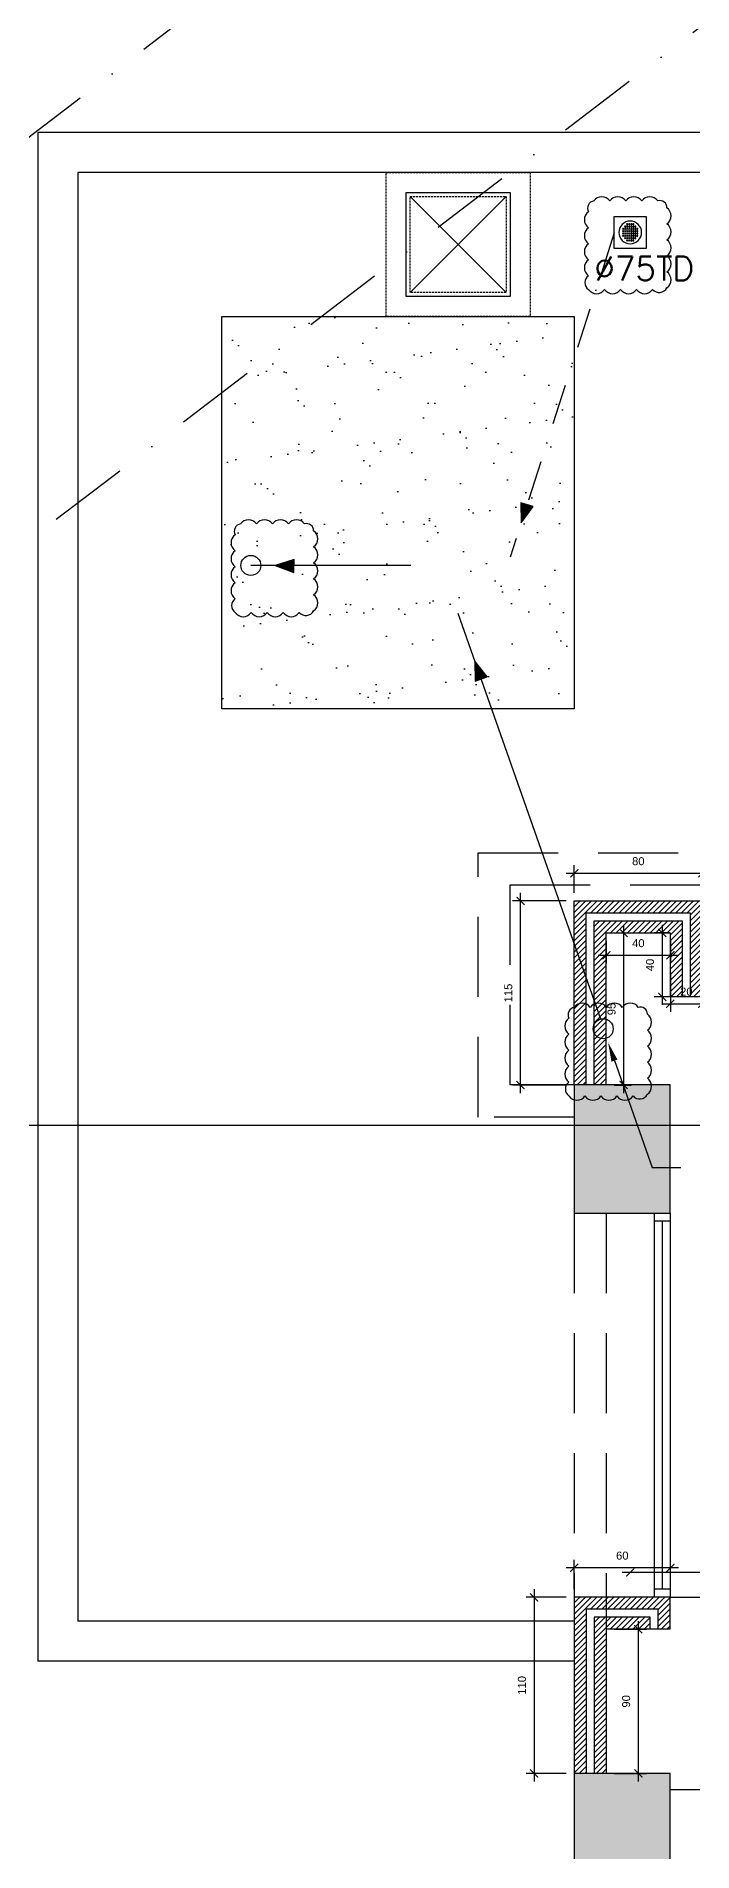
# Model space of a CAD drawing. Header units: centimetres. Extents: x 96271 to 179142, y 9855 to 112216.
# Drawn here: x 138541 to 138951, y 71701 to 72835 of the extents above; entities that cross this region are included whole.
import ezdxf
from ezdxf import colors
from ezdxf.entities.mleader import LeaderData, LeaderLine
from ezdxf.math import Vec2, Vec3

# ---------------------------------------------------------------- set-up
doc = ezdxf.new("R2010")
doc.units = ezdxf.units.CM
doc.header["$LTSCALE"] = 100
doc.header["$MEASUREMENT"] = 0
doc.header["$PDSIZE"] = 0.2
for name, pattern in [('DASHDOT', [1, 0.5, -0.25, 0, -0.25]), ('DASHED', [0.75, 0.5, -0.25]), ('HIDDEN2', [0.1875, 0.125, -0.0625])]:
    doc.linetypes.add(name, pattern=pattern)
doc.layers.get('0').update_dxf_attribs({"linetype": 'CONTINUOUS'})
doc.layers.get('DEFPOINTS').update_dxf_attribs({"linetype": 'CONTINUOUS'})
for name, color, linetype in [('A-Dim', 2, 'CONTINUOUS'), ('A-Dim CMU', 2, 'CONTINUOUS'), ('A-Furn-Free', 32, 'CONTINUOUS'), ('A-Glass-Full', 140, 'CONTINUOUS'), ('A-Otln-Abv', 1, 'DASHED'), ('A-Patt-CMU', 8, 'CONTINUOUS'), ('A-Patt-Strcr', 8, 'CONTINUOUS'), ('A-Rev Cloud', 80, 'CONTINUOUS'), ('A-Setback', 3, 'DASHDOT'), ('A-Wall-Full', 5, 'CONTINUOUS'), ('A-Wall-Prht', 2, 'CONTINUOUS'), ('A-Wall-Strctr', 6, 'CONTINUOUS'), ('M-DR-EQUIP', 161, 'CONTINUOUS'), ('M-DR-RW', 30, 'CONTINUOUS'), ('M-DR-TXT', 80, 'CONTINUOUS'), ('M-FCO-FD', 161, 'CONTINUOUS'), ('PLANTS', 75, 'CONTINUOUS')]:
    doc.layers.add(name, color=color, linetype=linetype)
doc.layers.add('A-Sect-Iden', color=191, linetype='CONTINUOUS', lineweight=25)
doc.styles.add('AKA', font='romans.shx')
doc.styles.add('ROMANS', font='romans.shx')
doc.styles.get("Standard").update_dxf_attribs({"font": 'arial.ttf'})
doc.dimstyles.new('1-50', dxfattribs={"dimtxt": 11.25, "dimasz": 5, "dimexe": 5, "dimexo": 5, "dimgap": 5, "dimtad": 1, "dimdec": 1, "dimrnd": 0.5, "dimzin": 12, "dimdsep": 46, "dimtxsty": 'Standard', "dimblk": 'ARCHTICK', "dimcen": 0.09, "dimdle": 5, "dimadec": 0, "dimazin": 3, "dimtfac": 1, "dimtdec": 1, "dimtix": 1, "dimtofl": 0, "dimtmove": 1, "dimatfit": 3, "dimfxl": 5, "dimtolj": 1, "dimtzin": 0, "dimarcsym": 0})
pattern_1 = [(225, (149663.1543, 69378.0145), (1.76776695, -1.76776695), [])]

# ---------------------------------------------------------------- blocks, each defined once
blk = doc.blocks.new('_ArchTick')
at = {"color": 0, "linetype": 'ByBlock', "const_width": 0.15}
blk.add_lwpolyline([(-0.5, -0.5), (0.5, 0.5)], dxfattribs=at)
blk = doc.blocks.new('*D155')
at = {"layer": 'A-Dim', "color": 0, "lineweight": -2, "transparency": 16777216}
blk.add_line((139741.6, 71875.8), (138906.6, 71875.8), dxfattribs=at)
at = {"layer": 'DEFPOINTS', "color": 0, "transparency": 16777216}
for p in [(138911.6, 71875.8), (138911.6, 71723.5), (139736.6, 71723.5)]:
    blk.add_point(p, dxfattribs=at)
at = {"layer": 'A-Dim', "color": 0, "lineweight": -2, "transparency": 16777216, "xscale": 5, "yscale": 5, "zscale": 5}
for p, rotation in [((138911.6, 71875.8), 180.0000000020192), ((139736.6, 71875.8), 2.019184819346265e-09)]:
    blk.add_blockref('_ArchTick', p, dxfattribs=dict(at, rotation=rotation))
at = {"layer": 'A-Dim', "color": 0, "transparency": 16777216, "insert": (139324.1, 71886.5), "char_height": 11.25, "attachment_point": 5, "rotation": 0}
blk.add_mtext('\\A1;825', dxfattribs=at)
blk = doc.blocks.new('A$C426B3DF1')
blk.add_lwpolyline([(-10, -10), (10, -10), (10, 10), (-10, 10)], close=True)
for centre, radius in [((0, 0), 7.06), ((-5.04, 1.89), 0.36), ((-5.04, 0.63), 0.36), ((-3.6, 3.15), 0.36), ((-3.6, 1.89), 0.36), ((-3.6, 0.63), 0.36), ((-2.16, 4.41), 0.36), ((-2.16, 3.15), 0.36), ((-2.16, 1.89), 0.36), ((-2.16, 0.63), 0.36), ((-0.72, 4.41), 0.36), ((-0.72, 3.15), 0.36), ((-0.72, 1.89), 0.36), ((-0.72, 0.63), 0.36), ((0.72, 4.41), 0.36), ((0.72, 3.15), 0.36), ((0.72, 1.89), 0.36), ((0.72, 0.63), 0.36), ((2.16, 4.41), 0.36), ((2.16, 3.15), 0.36), ((2.16, 1.89), 0.36), ((2.16, 0.63), 0.36), ((3.6, 3.15), 0.36), ((3.6, 1.89), 0.36), ((3.6, 0.63), 0.36), ((5.04, 1.89), 0.36), ((5.04, 0.63), 0.36), ((-5.04, -0.63), 0.36), ((-5.04, -1.89), 0.36), ((-3.6, -0.63), 0.36), ((-3.6, -1.89), 0.36), ((-3.6, -3.15), 0.36), ((-2.16, -0.63), 0.36), ((-2.16, -1.89), 0.36), ((-2.16, -3.15), 0.36), ((-2.16, -4.41), 0.36), ((-0.72, -0.63), 0.36), ((-0.72, -1.89), 0.36), ((-0.72, -3.15), 0.36), ((-0.72, -4.41), 0.36), ((0.72, -0.63), 0.36), ((0.72, -1.89), 0.36), ((0.72, -3.15), 0.36), ((0.72, -4.41), 0.36), ((2.16, -0.63), 0.36), ((2.16, -1.89), 0.36), ((2.16, -3.15), 0.36), ((2.16, -4.41), 0.36), ((3.6, -0.63), 0.36), ((3.6, -1.89), 0.36), ((3.6, -3.15), 0.36), ((5.04, -0.63), 0.36), ((5.04, -1.89), 0.36)]:
    blk.add_circle(centre, radius)
blk = doc.blocks.new('A$C407A2A97')
at = {"linetype": 'HIDDEN2'}
for points in [[(-450, 0), (450, 0), (450, -900), (-450, -900)], [(-300, -150), (300, -150), (300, -750), (-300, -750)]]:
    blk.add_lwpolyline(points, close=True, dxfattribs=at)
blk.add_lwpolyline([(-325, -125), (325, -125), (325, -775), (-325, -775)], close=True)
for points in [[(300, -150), (-300, -750)], [(300, -750), (-300, -150)]]:
    blk.add_lwpolyline(points)
blk = doc.blocks.new('ARROW')
blk.add_hatch(color=256).paths.add_polyline_path([(0.301, 0.103), (0, 0), (0.301, -0.103)])
at = {"color": 7, "linetype": 'Continuous'}
blk.add_lwpolyline([(0, 0), (0.301, 0.103), (0.301, -0.103), (0, 0)], close=True, dxfattribs=at)
blk = doc.blocks.new('*D657')
at = {"layer": 'A-Dim CMU', "color": 0, "lineweight": -2, "transparency": 16777216}
for p, q in [((138843, 72175.3), (138843, 72300.3)), ((138871.6, 72295.3), (138838, 72295.3)), ((138871.6, 72180.3), (138838, 72180.3))]:
    blk.add_line(p, q, dxfattribs=at)
at = {"layer": 'DEFPOINTS', "color": 0, "transparency": 16777216}
for p in [(138843, 72295.3), (138876.6, 72295.3), (138876.6, 72180.3)]:
    blk.add_point(p, dxfattribs=at)
at = {"layer": 'A-Dim CMU', "color": 0, "lineweight": -2, "transparency": 16777216, "xscale": 5, "yscale": 5, "zscale": 5}
for p, rotation in [((138843, 72295.3), 90), ((138843, 72180.3), 270)]:
    blk.add_blockref('_ArchTick', p, dxfattribs=dict(at, rotation=rotation))
at = {"layer": 'A-Dim CMU', "color": 0, "transparency": 16777216, "insert": (138835.4, 72237.8), "char_height": 5, "attachment_point": 5, "rotation": 90}
blk.add_mtext('\\A1;115', dxfattribs=at)
blk = doc.blocks.new('*D658')
at = {"layer": 'A-Dim CMU', "color": 0, "lineweight": -2, "transparency": 16777216}
for p, q in [((138871.6, 72312.6), (138961.6, 72312.6)), ((138876.6, 72300.3), (138876.6, 72317.6)), ((138956.6, 72300.3), (138956.6, 72317.6))]:
    blk.add_line(p, q, dxfattribs=at)
at = {"layer": 'DEFPOINTS', "color": 0, "transparency": 16777216}
for p in [(138956.6, 72312.6), (138876.6, 72295.3), (138956.6, 72295.3)]:
    blk.add_point(p, dxfattribs=at)
at = {"layer": 'A-Dim CMU', "color": 0, "lineweight": -2, "transparency": 16777216, "xscale": 5, "yscale": 5, "zscale": 5, "rotation": 180}
blk.add_blockref('_ArchTick', (138876.6, 72312.6), dxfattribs=at)
at = {"layer": 'A-Dim CMU', "color": 0, "lineweight": -2, "transparency": 16777216, "xscale": 5, "yscale": 5, "zscale": 5}
blk.add_blockref('_ArchTick', (138956.6, 72312.6), dxfattribs=at)
at = {"layer": 'A-Dim CMU', "color": 0, "transparency": 16777216, "insert": (138916.6, 72320.1), "char_height": 5, "attachment_point": 5}
blk.add_mtext('\\A1;80', dxfattribs=at)
blk = doc.blocks.new('*D660')
at = {"layer": 'A-Dim CMU', "color": 0, "lineweight": -2, "transparency": 16777216}
for p, q in [((138896.6, 72270.3), (138896.6, 72256.4)), ((138936.6, 72270.3), (138936.6, 72256.4)), ((138891.6, 72261.4), (138941.6, 72261.4))]:
    blk.add_line(p, q, dxfattribs=at)
at = {"layer": 'DEFPOINTS', "color": 0, "transparency": 16777216}
for p in [(138896.6, 72275.3), (138936.6, 72275.3), (138936.6, 72261.4)]:
    blk.add_point(p, dxfattribs=at)
at = {"layer": 'A-Dim CMU', "color": 0, "lineweight": -2, "transparency": 16777216, "xscale": 5, "yscale": 5, "zscale": 5, "rotation": 180}
blk.add_blockref('_ArchTick', (138896.6, 72261.4), dxfattribs=at)
at = {"layer": 'A-Dim CMU', "color": 0, "lineweight": -2, "transparency": 16777216, "xscale": 5, "yscale": 5, "zscale": 5}
blk.add_blockref('_ArchTick', (138936.6, 72261.4), dxfattribs=at)
at = {"layer": 'A-Dim CMU', "color": 0, "transparency": 16777216, "insert": (138916.6, 72268.9), "char_height": 5, "attachment_point": 5}
blk.add_mtext('\\A1;40', dxfattribs=at)
blk = doc.blocks.new('*D661')
at = {"layer": 'A-Dim CMU', "color": 0, "lineweight": -2, "transparency": 16777216}
for p, q in [((138901.6, 72275.3), (138912.4, 72275.3)), ((138907.4, 72280.3), (138907.4, 72175.3)), ((138901.6, 72180.3), (138912.4, 72180.3))]:
    blk.add_line(p, q, dxfattribs=at)
at = {"layer": 'DEFPOINTS', "color": 0, "transparency": 16777216}
for p in [(138896.6, 72275.3), (138896.6, 72180.3), (138907.4, 72180.3)]:
    blk.add_point(p, dxfattribs=at)
at = {"layer": 'A-Dim CMU', "color": 0, "lineweight": -2, "transparency": 16777216, "xscale": 5, "yscale": 5, "zscale": 5}
for p, rotation in [((138907.4, 72275.3), 90), ((138907.4, 72180.3), 270)]:
    blk.add_blockref('_ArchTick', p, dxfattribs=dict(at, rotation=rotation))
at = {"layer": 'A-Dim CMU', "color": 0, "transparency": 16777216, "insert": (138899.9, 72227.8), "char_height": 5, "attachment_point": 5, "rotation": 90}
blk.add_mtext('\\A1;95', dxfattribs=at)
blk = doc.blocks.new('*D716')
at = {"layer": 'A-Dim CMU', "color": 0, "lineweight": -2, "transparency": 16777216}
for p, q in [((138916.6, 71745.3), (138916.6, 71845.3)), ((138901.6, 71840.3), (138921.6, 71840.3)), ((138901.6, 71750.3), (138921.6, 71750.3))]:
    blk.add_line(p, q, dxfattribs=at)
at = {"layer": 'DEFPOINTS', "color": 0, "transparency": 16777216}
for p in [(138896.6, 71840.3), (138916.6, 71840.3), (138896.6, 71750.3)]:
    blk.add_point(p, dxfattribs=at)
at = {"layer": 'A-Dim CMU', "color": 0, "lineweight": -2, "transparency": 16777216, "xscale": 5, "yscale": 5, "zscale": 5}
for p, rotation in [((138916.6, 71840.3), 90), ((138916.6, 71750.3), 270)]:
    blk.add_blockref('_ArchTick', p, dxfattribs=dict(at, rotation=rotation))
at = {"layer": 'A-Dim CMU', "color": 0, "transparency": 16777216, "insert": (138909, 71795.3), "char_height": 5, "attachment_point": 5, "rotation": 90}
blk.add_mtext('\\A1;90', dxfattribs=at)
blk = doc.blocks.new('*D717')
at = {"layer": 'A-Dim CMU', "color": 0, "lineweight": -2, "transparency": 16777216}
for p, q in [((138941.6, 71878.7), (138871.6, 71878.7)), ((138876.6, 71865.3), (138876.6, 71883.7)), ((138936.6, 71865.3), (138936.6, 71883.7))]:
    blk.add_line(p, q, dxfattribs=at)
at = {"layer": 'DEFPOINTS', "color": 0, "transparency": 16777216}
for p in [(138876.6, 71878.7), (138876.6, 71860.3), (138936.6, 71860.3)]:
    blk.add_point(p, dxfattribs=at)
at = {"layer": 'A-Dim CMU', "color": 0, "lineweight": -2, "transparency": 16777216, "xscale": 5, "yscale": 5, "zscale": 5, "rotation": 180}
blk.add_blockref('_ArchTick', (138876.6, 71878.7), dxfattribs=at)
at = {"layer": 'A-Dim CMU', "color": 0, "lineweight": -2, "transparency": 16777216, "xscale": 5, "yscale": 5, "zscale": 5}
blk.add_blockref('_ArchTick', (138936.6, 71878.7), dxfattribs=at)
at = {"layer": 'A-Dim CMU', "color": 0, "transparency": 16777216, "insert": (138906.6, 71886.3), "char_height": 5, "attachment_point": 5}
blk.add_mtext('\\A1;60', dxfattribs=at)
blk = doc.blocks.new('*D718')
at = {"layer": 'A-Dim CMU', "color": 0, "lineweight": -2, "transparency": 16777216}
for p, q in [((138851.5, 71865.3), (138851.5, 71745.3)), ((138871.6, 71860.3), (138846.5, 71860.3)), ((138871.6, 71750.3), (138846.5, 71750.3))]:
    blk.add_line(p, q, dxfattribs=at)
at = {"layer": 'DEFPOINTS', "color": 0, "transparency": 16777216}
for p in [(138876.6, 71860.3), (138851.5, 71750.3), (138876.6, 71750.3)]:
    blk.add_point(p, dxfattribs=at)
at = {"layer": 'A-Dim CMU', "color": 0, "lineweight": -2, "transparency": 16777216, "xscale": 5, "yscale": 5, "zscale": 5}
for p, rotation in [((138851.5, 71860.3), 90), ((138851.5, 71750.3), 270)]:
    blk.add_blockref('_ArchTick', p, dxfattribs=dict(at, rotation=rotation))
at = {"layer": 'A-Dim CMU', "color": 0, "transparency": 16777216, "insert": (138843.9, 71805.3), "char_height": 5, "attachment_point": 5, "rotation": 90}
blk.add_mtext('\\A1;110', dxfattribs=at)
blk = doc.blocks.new('*D1007')
at = {"layer": 'A-Dim CMU', "color": 0, "lineweight": -2, "transparency": 16777216}
for p, q in [((138936.6, 72250.3), (138936.6, 72226.1)), ((138956.6, 72250.3), (138956.6, 72226.1)), ((138931.6, 72231.1), (138961.6, 72231.1))]:
    blk.add_line(p, q, dxfattribs=at)
at = {"layer": 'DEFPOINTS', "color": 0, "transparency": 16777216}
for p in [(138936.6, 72255.3), (138956.6, 72255.3), (138956.6, 72231.1)]:
    blk.add_point(p, dxfattribs=at)
at = {"layer": 'A-Dim CMU', "color": 0, "lineweight": -2, "transparency": 16777216, "xscale": 5, "yscale": 5, "zscale": 5, "rotation": 180}
blk.add_blockref('_ArchTick', (138936.6, 72231.1), dxfattribs=at)
at = {"layer": 'A-Dim CMU', "color": 0, "lineweight": -2, "transparency": 16777216, "xscale": 5, "yscale": 5, "zscale": 5}
blk.add_blockref('_ArchTick', (138956.6, 72231.1), dxfattribs=at)
at = {"layer": 'A-Dim CMU', "color": 0, "transparency": 16777216, "insert": (138946.6, 72238.6), "char_height": 5, "attachment_point": 5}
blk.add_mtext('\\A1;20', dxfattribs=at)
blk = doc.blocks.new('*D1008')
at = {"layer": 'A-Dim CMU', "color": 0, "lineweight": -2, "transparency": 16777216}
for p, q in [((138936.1, 72275.3), (138926.5, 72275.3)), ((138931.5, 72280.3), (138931.5, 72230.3)), ((138936.1, 72235.3), (138926.5, 72235.3))]:
    blk.add_line(p, q, dxfattribs=at)
at = {"layer": 'DEFPOINTS', "color": 0, "transparency": 16777216}
for p in [(138941.1, 72275.3), (138931.5, 72235.3), (138941.1, 72235.3)]:
    blk.add_point(p, dxfattribs=at)
at = {"layer": 'A-Dim CMU', "color": 0, "lineweight": -2, "transparency": 16777216, "xscale": 5, "yscale": 5, "zscale": 5}
for p, rotation in [((138931.5, 72275.3), 90), ((138931.5, 72235.3), 270)]:
    blk.add_blockref('_ArchTick', p, dxfattribs=dict(at, rotation=rotation))
at = {"layer": 'A-Dim CMU', "color": 0, "transparency": 16777216, "insert": (138923.9, 72255.3), "char_height": 5, "attachment_point": 5, "rotation": 90}
blk.add_mtext('\\A1;40', dxfattribs=at)

msp = doc.modelspace()

# ---------------------------------------------------------------- hatches: boundary and pattern name
at = {"layer": 'A-Patt-CMU'}
h = msp.add_hatch(dxfattribs=at)
h.set_pattern_fill('ANSI31', color=256, scale=20, angle=180)
h.set_pattern_definition(pattern_1)
h.paths.add_polyline_path([(138956.559, 72295.329), (138876.559, 72295.329), (138876.559, 72180.329), (138884.059, 72180.329), (138884.059, 72287.829), (138949.059, 72287.829), (138949.059, 72235.329), (138956.559, 72235.329)])
h.paths.add_polyline_path([(138944.059, 72282.829), (138889.059, 72282.829), (138889.059, 72180.329), (138896.559, 72180.329), (138896.559, 72275.329), (138936.559, 72275.329), (138936.559, 72235.329), (138944.059, 72235.329)], flags=17)
h.paths.add_polyline_path([(139231.559, 72295.329), (139151.559, 72295.329), (139151.559, 72235.329), (139159.059, 72235.329), (139159.059, 72287.829), (139224.059, 72287.829), (139224.059, 72235.329), (139231.559, 72235.329)])
h.paths.add_polyline_path([(139219.059, 72282.829), (139164.059, 72282.829), (139164.059, 72235.329), (139171.559, 72235.329), (139171.559, 72275.329), (139211.559, 72275.329), (139211.559, 72235.329), (139219.059, 72235.329)], flags=17)
h.paths.add_polyline_path([(139506.559, 72295.329), (139426.559, 72295.329), (139426.559, 72235.329), (139434.059, 72235.329), (139434.059, 72287.829), (139499.059, 72287.829), (139499.059, 72235.329), (139506.559, 72235.329)])
h.paths.add_polyline_path([(139494.059, 72282.829), (139439.059, 72282.829), (139439.059, 72235.329), (139446.559, 72235.329), (139446.559, 72275.329), (139486.559, 72275.329), (139486.559, 72235.329), (139494.059, 72235.329)], flags=17)
h.paths.add_polyline_path([(139761.559, 72295.329), (139681.559, 72295.329), (139681.559, 72235.329), (139691.559, 72235.329), (139691.559, 72285.329), (139751.559, 72285.329), (139751.559, 72180.329), (139761.559, 72180.329)])
h.paths.add_polyline_path([(139746.559, 72280.329), (139696.559, 72280.329), (139696.559, 72235.329), (139706.559, 72235.329), (139706.559, 72270.329), (139736.559, 72270.329), (139736.559, 72180.329), (139746.559, 72180.329)], flags=17)
h = msp.add_hatch(dxfattribs=at)
h.set_pattern_fill('ANSI31', color=256, scale=20, angle=180)
h.set_pattern_definition(pattern_1)
h.paths.add_polyline_path([(138889.059, 71847.829), (138889.059, 71750.329), (138896.559, 71750.329), (138896.559, 71840.329), (138924.059, 71840.329), (138924.059, 71847.829)])
h.paths.add_polyline_path([(138884.059, 71750.329), (138884.059, 71852.829), (138929.059, 71852.829), (138929.059, 71840.329), (138936.559, 71840.329), (138936.559, 71860.329), (138876.559, 71860.329), (138876.559, 71750.329)])
at = {"layer": 'A-Patt-Strcr'}
h = msp.add_hatch(dxfattribs=at)
h.set_pattern_fill('AR-CONC', color=256, scale=2)
h.set_pattern_definition([(50, (149598.393, 77124.047), (14.345204, -1.255043), [1.5, -16.5]), (355, (149598.393, 77124.047), (-2.775027, 15.043843), [1.2, -13.2]), (100.45144, (149599.589, 77123.942), (11.570177, 13.7888), [1.274804, -14.022842]), (46.1842, (149598.393, 77128.047), (21.344827, -3.310386), [2.25, -24.75]), (96.63564, (149600.172, 77127.77), (18.69324, 19.482372), [1.912207, -21.034275]), (351.18416, (149598.393, 77128.047), (18.69324, 19.482372), [1.8, -19.8]), (21, (149600.393, 77127.047), (11.938141, -8.052378), [1.5, -16.5]), (326, (149600.393, 77127.047), (4.866307, 14.503001), [1.2, -13.2]), (71.45144, (149601.388, 77126.376), (16.804448, 6.450623), [1.274804, -14.022842]), (37.5, (149598.393, 77124.047), (0.243197, 6.657877), [0, -13.04, 0, -13.4, 0, -13.25]), (7.5, (149598.393, 77124.047), (5.2613907, 7.8882342), [0, -7.64, 0, -12.74, 0, -5.05]), (327.5, (149593.933, 77124.047), (10.6764487, -0.4510974), [0, -5, 0, -15.6, 0, -20.7]), (317.5, (149591.933, 77124.047), (11.6637234, 2.0021), [0, -6.5, 0, -10.36, 0, -14.7])])
h.paths.add_polyline_path([(140136.559, 71300.329), (139986.559, 71300.329), (139986.559, 71275.329), (140136.559, 71275.329)])
h.paths.add_polyline_path([(140341.559, 71600.329), (140311.559, 71600.329), (140311.559, 71570.329), (140341.559, 71570.329)])
h.paths.add_polyline_path([(140341.559, 71750.329), (140311.559, 71750.329), (140311.559, 71720.329), (140341.559, 71720.329)])
h.paths.add_polyline_path([(139986.559, 71895.329), (139961.559, 71895.329), (139961.559, 71700.329), (139986.559, 71700.329)])
h.paths.add_polyline_path([(139761.559, 71315.329), (139736.559, 71315.329), (139736.559, 71175.329), (139761.559, 71175.329), (139761.559, 71214.093)])
h.paths.add_polyline_path([(138936.559, 71270.329), (138876.559, 71270.329), (138876.559, 71175.329), (138936.559, 71175.329)])
h.paths.add_polyline_path([(138936.559, 71750.329), (138876.559, 71750.329), (138876.559, 71670.329), (138936.559, 71670.329)])
h.paths.add_polyline_path([(138936.559, 72180.329), (138876.559, 72180.329), (138876.559, 72100.329), (138936.559, 72100.329)])
h.paths.add_polyline_path([(139986.559, 72125.329), (139961.559, 72125.329), (139961.559, 72050.329), (139986.559, 72050.329)])
h.paths.add_polyline_path([(139986.559, 72390.329), (139961.559, 72390.329), (139961.559, 72350.329), (139986.559, 72350.329)])
h.paths.add_polyline_path([(140486.559, 72390.329), (140461.559, 72390.329), (140461.559, 72350.329), (140486.559, 72350.329)])
h.paths.add_polyline_path([(140486.559, 72125.329), (140461.559, 72125.329), (140461.559, 72085.283), (140486.559, 72085.283)])
h.paths.add_polyline_path([(140506.559, 71895.329), (140381.559, 71895.329), (140381.559, 71870.329), (140506.559, 71870.329)])
h.paths.add_polyline_path([(140461.559, 72050.329), (140486.559, 72050.329), (140486.559, 72085.283), (140461.559, 72085.283)])
h.paths.add_polyline_path([(139976.559, 71430.329), (139976.559, 71460.329), (139961.559, 71460.329), (139961.559, 71275.329), (139986.559, 71275.329), (139986.559, 71430.329)])
h.paths.add_polyline_path([(140146.559, 71430.329), (140136.559, 71430.329), (140136.559, 71275.329), (140161.559, 71275.329), (140161.559, 71460.329), (140146.559, 71460.329)])
h.paths.add_polyline_path([(139761.559, 71750.329), (139736.559, 71750.329), (139736.559, 71670.329), (139761.559, 71670.329)])
h.paths.add_polyline_path([(139761.559, 72180.329), (139736.559, 72180.329), (139736.559, 72100.329), (139761.559, 72100.329)])
at = {"layer": 'PLANTS'}
h = msp.add_hatch(dxfattribs=at)
h.set_pattern_fill('AR-SAND', color=256, scale=20)
h.set_pattern_definition([(37.5, (129598.387, 77124.25), (-1.25987, 38.53648), [0, -30.4, 0, -34, 0, -32.5]), (7.5, (129598.387, 77124.25), (35.39553, 56.44292), [0, -16.4, 0, -27.4, 0, -10.5]), (327.5, (129573.787, 77124.25), (62.28284, 0.11318), [0, -10, 0, -36, 0, -47]), (317.5, (129573.787, 77124.25), (60.12253, 17.5535), [0, -5, 0, -23.6, 0, -27])])
h.paths.add_polyline_path([(138656.559, 72660.329), (138656.559, 72415.329), (138876.559, 72415.329), (138876.559, 72660.329)])

# ---------------------------------------------------------------- linework, layer by layer
at = {"layer": 'A-Furn-Free', "linetype": 'ByBlock'}
msp.add_line((138936.559, 71740.329), (139336.559, 71740.329), dxfattribs=at)
at = {"layer": 'A-Glass-Full'}
for p, q in [((138936.559, 72100.329), (138936.559, 72110.329)), ((138926.559, 72100.329), (138926.559, 71860.329)), ((138936.559, 72095.329), (138926.559, 72095.329)), ((138931.559, 72095.329), (138931.559, 71865.329)), ((138936.559, 72100.329), (138936.559, 71860.329)), ((138936.559, 71865.329), (138926.559, 71865.329))]:
    msp.add_line(p, q, dxfattribs=at)
at = {"layer": 'A-Otln-Abv'}
for p, q in [((138876.559, 72100.329), (138876.559, 71750.329)), ((138896.559, 72100.329), (138896.559, 71750.329)), ((138936.559, 71860.329), (139736.559, 71860.329))]:
    msp.add_line(p, q, dxfattribs=at)
for points in [[(138876.559, 72160.329), (138816.559, 72160.329), (138816.559, 72325.329), (139731.559, 72325.329), (139731.559, 72295.329)], [(138876.559, 72180.329), (138836.559, 72180.329), (138836.559, 72305.329), (139711.559, 72305.329), (139711.559, 72295.329)]]:
    msp.add_lwpolyline(points, dxfattribs=at)
at = {"layer": 'A-Rev Cloud'}
for points in [[(138885.484, 72677.243, 0.52056705), (138895.484, 72677.243, 0.52056705), (138905.484, 72677.243, 0.52056705), (138915.484, 72677.243, 0.52056705), (138925.484, 72677.243, 0.52056705), (138934.455, 72678.273, 0.52056705), (138934.455, 72688.273, 0.52056705), (138934.455, 72698.273, 0.52056705), (138934.455, 72708.273, 0.52056705), (138934.455, 72718.273, 0.52056705), (138934.455, 72728.273, 0.52056705), (138928.771, 72732.588, 0.52056705), (138918.771, 72732.588, 0.52056705), (138908.771, 72732.588, 0.52056705), (138898.771, 72732.588, 0.52056705), (138888.771, 72732.588, 0.52056705), (138885.484, 72725.874, 0.52056705), (138885.484, 72715.874, 0.52056705), (138885.484, 72705.874, 0.52056705), (138885.484, 72695.874, 0.52056705), (138885.484, 72685.874, 0.52056705)], [(138664.842, 72475.456, 0.52056705), (138674.842, 72475.456, 0.52056705), (138684.842, 72475.456, 0.52056705), (138694.842, 72475.456, 0.52056705), (138704.842, 72475.456, 0.52056705), (138713.813, 72476.485, 0.52056705), (138713.813, 72486.485, 0.52056705), (138713.813, 72496.485, 0.52056705), (138713.813, 72506.485, 0.52056705), (138713.813, 72516.485, 0.52056705), (138713.813, 72526.485, 0.52056705), (138708.128, 72530.801, 0.52056705), (138698.128, 72530.801, 0.52056705), (138688.128, 72530.801, 0.52056705), (138678.128, 72530.801, 0.52056705), (138668.128, 72530.801, 0.52056705), (138664.842, 72524.087, 0.52056705), (138664.842, 72514.087, 0.52056705), (138664.842, 72504.087, 0.52056705), (138664.842, 72494.087, 0.52056705), (138664.842, 72484.087, 0.52056705)], [(138873.273, 72173.485, 0.52056705), (138883.273, 72173.485, 0.52056705), (138893.273, 72173.485, 0.52056705), (138903.273, 72173.485, 0.52056705), (138913.273, 72173.485, 0.52056705), (138922.244, 72174.515, 0.52056705), (138922.244, 72184.515, 0.52056705), (138922.244, 72194.515, 0.52056705), (138922.244, 72204.515, 0.52056705), (138922.244, 72214.515, 0.52056705), (138922.244, 72224.515, 0.52056705), (138916.559, 72228.83, 0.52056705), (138906.559, 72228.83, 0.52056705), (138896.559, 72228.83, 0.52056705), (138886.559, 72228.83, 0.52056705), (138876.559, 72228.83, 0.52056705), (138873.273, 72222.116, 0.52056705), (138873.273, 72212.116, 0.52056705), (138873.273, 72202.116, 0.52056705), (138873.273, 72192.116, 0.52056705), (138873.273, 72182.116, 0.52056705)]]:
    msp.add_lwpolyline(points, format="xyb", close=True, dxfattribs=at)
at = {"layer": 'A-Sect-Iden'}
msp.add_line((136383.148, 72155.286), (141114.439, 72155.286), dxfattribs=at)
at = {"layer": 'A-Setback'}
for points in [[(141393.919, 74452.654), (140950.164, 74070.567), (140004.469, 73633.251), (139124.62, 73222.439), (138394.927, 72664.302), (138104.345, 72368.535), (137928.014, 72072.517), (137638.607, 71504.673)], [(141524.417, 74301.094), (141059.48, 73900.768), (140088.748, 73451.875), (139228.894, 73050.399), (138527.676, 72514.042), (138263.864, 72245.523), (138103.213, 71975.827), (137816.799, 71413.856)]]:
    msp.add_lwpolyline(points, dxfattribs=at)
at = {"layer": 'A-Wall-Full'}
for points in [[(138876.559, 72180.329), (138876.559, 72295.329), (138956.559, 72295.329), (138956.559, 72235.329), (138936.559, 72235.329)], [(138884.059, 72180.329), (138884.059, 72287.829), (138949.059, 72287.829), (138949.059, 72235.329)], [(138889.059, 72180.329), (138889.059, 72282.829), (138944.059, 72282.829), (138944.059, 72235.329)], [(138896.559, 72180.329), (138896.559, 72275.329), (138936.559, 72275.329), (138936.559, 72235.329)], [(138936.559, 71840.329), (138936.559, 71860.329), (138876.559, 71860.329), (138876.559, 71750.329)], [(138929.059, 71840.329), (138929.059, 71852.829), (138884.059, 71852.829), (138884.059, 71750.329)], [(138924.059, 71840.329), (138924.059, 71847.829), (138889.059, 71847.829), (138889.059, 71750.329)], [(138936.559, 71840.329), (138896.559, 71840.329), (138896.559, 71750.329)]]:
    msp.add_lwpolyline(points, dxfattribs=at)
at = {"layer": 'A-Wall-Prht'}
for p, q in [((138876.553, 71845.329), (138566.559, 71845.329)), ((138876.553, 71820.329), (138541.559, 71820.329))]:
    msp.add_line(p, q, dxfattribs=at)
for points in [[(140856.559, 72835.329), (139736.553, 72835.329), (139736.553, 72775.329), (138541.559, 72775.329), (138541.559, 71820.329)], [(140486.559, 72810.329), (139761.553, 72810.329), (139761.553, 72750.329), (138566.559, 72750.329), (138566.559, 71845.329)]]:
    msp.add_lwpolyline(points, dxfattribs=at)
at = {"layer": 'A-Wall-Strctr'}
for points in [[(138876.559, 72180.329), (138876.559, 72100.329), (138936.559, 72100.329), (138936.559, 72180.329)], [(138936.559, 71750.329), (138876.559, 71750.329), (138876.559, 71670.329), (138936.559, 71670.329)]]:
    msp.add_lwpolyline(points, close=True, dxfattribs=at)
at = {"layer": 'M-DR-RW', "linetype": 'DASHDOT', "ltscale": 0.5}
msp.add_line((138901.559, 72712.633), (138836.559, 72510.066), dxfattribs=at)
at = {"layer": 'M-DR-RW'}
for p, q in [((138774.614, 72504.9), (138674.601, 72504.9)), ((138893.082, 72221.518), (138804.059, 72474.9))]:
    msp.add_line(p, q, dxfattribs=at)
for centre in [(138674.601, 72504.9), (138894.621, 72215.46)]:
    msp.add_circle(centre, 6.25, dxfattribs=at)
at = {"layer": 'PLANTS'}
msp.add_lwpolyline([(138876.559, 72415.329), (138656.559, 72415.329), (138656.559, 72660.329), (138876.559, 72660.329)], close=True, dxfattribs=at)

# ---------------------------------------------------------------- block references
at = {"layer": 'M-DR-EQUIP', "extrusion": (0, 0, -1), "zscale": -1.000000001113, "rotation": 270}
msp.add_blockref('A$C426B3DF1', (-138911.559, 72712.949), dxfattribs=at)
at = {"layer": 'M-DR-RW', "ltscale": 0.5, "zscale": 39.25491757410123}
for p, xscale, yscale, rotation in [((138843.47, 72531.601, 0), -39.25491757410127, 39.25491757410123, 252.2095636034622), ((138689.842, 72504.9), -39.25491757410126, 39.25491757410122, 178.6582291385095), ((138814.554, 72445.03, 0), -39.25491757410125, 39.25491757410122, 109.3583303795307)]:
    msp.add_blockref('ARROW', p, dxfattribs=dict(at, xscale=xscale, yscale=yscale, rotation=rotation))
at = {"layer": 'M-FCO-FD', "xscale": 0.1, "yscale": 0.1, "zscale": 0.1}
msp.add_blockref('A$C407A2A97', (138804.059, 72750.329), dxfattribs=at)

# ---------------------------------------------------------------- texts
at = {"layer": 'M-DR-TXT', "insert": (138889.087, 72690.479), "char_height": 15, "width": 31.08206, "attachment_point": 4, "style": 'AKA'}
msp.add_mtext('%%C75TD', dxfattribs=at)

# ---------------------------------------------------------------- dimensions: what is measured, and where the dimension line sits
at = {"layer": 'A-Dim'}
dim = msp.add_aligned_dim(p1=(139736.559, 71723.541), p2=(138911.559, 71723.541), distance=-152.256, dimstyle='1-50', override={"dimse1": 1, "dimse2": 1}, dxfattribs=at)
dim.commit()
dim.dimension.update_dxf_attribs({"geometry": '*D155', "text_midpoint": (139324.059, 71886.541)})
at = {"layer": 'A-Dim CMU'}
for p1, p2, distance, picture, middle in [((138876.559, 72295.329), (138956.559, 72295.329), 17.264, '*D658', (138916.559, 72320.146)), ((138876.559, 72180.329), (138876.559, 72295.329), 33.562, '*D657', (138835.445, 72237.829)), ((138896.559, 72275.329), (138936.559, 72275.329), -13.974, '*D660', (138916.559, 72268.908)), ((138896.559, 72275.329), (138896.559, 72180.329), 10.858, '*D661', (138899.865, 72227.829)), ((138941.056, 72275.329), (138941.056, 72235.329), -9.592, '*D1008', (138923.912, 72255.329)), ((138936.559, 72255.329), (138956.559, 72255.329), -24.267, '*D1007', (138946.559, 72238.615)), ((138936.559, 71860.329), (138876.559, 71860.329), -18.384, '*D717', (138906.559, 71886.266)), ((138876.559, 71860.329), (138876.559, 71750.329), -25.107, '*D718', (138843.899, 71805.329)), ((138896.559, 71750.329), (138896.559, 71840.329), -20, '*D716', (138909.007, 71795.329))]:
    dim = msp.add_aligned_dim(p1=p1, p2=p2, distance=distance, dimstyle='1-50', override={"dimtxt": 5}, dxfattribs=at)
    dim.commit()
    dim.dimension.update_dxf_attribs({"geometry": picture, "text_midpoint": middle})

# ---------------------------------------------------------------- leaders
at = {"layer": 'M-DR-TXT', "ltscale": 0.1}
ml = msp.add_multileader_mtext('Standard', dxfattribs=at)
ml.set_content('%%C75RW/FA', color=256, style='ROMANS')
ml.set_leader_properties()
ml.build(insert=Vec2(0, 0))
ml.multileader.update_dxf_attribs({"dogleg_length": 18, "arrow_head_size": 12})
ctx = ml.context
ctx.base_point, ctx.char_height, ctx.arrow_head_size, ctx.landing_gap_size, ctx.plane_origin = Vec3(138943.218, 72128.771), 15, 12, 12, Vec3(138853.961, 72130.004)
notes = []
notes.append((ctx, [(0, (1, 1, 0), (138925.218, 72128.771), (1, 0), 18, [(0, [(138897.708, 72206.875)], 0, [])])]))
ctx.mtext.insert, ctx.mtext.width, ctx.mtext.flow_direction = Vec3(138955.218, 72138.771), 155.42653, 5
for ctx, leaders in notes:
    for number, flags, end, landing, length, lines in leaders:
        leader = LeaderData()
        leader.index, (leader.has_last_leader_line, leader.has_dogleg_vector, leader.attachment_direction) = number, flags
        leader.last_leader_point, leader.dogleg_vector, leader.dogleg_length = Vec3(end), Vec3(landing), length
        for number, points, colour, breaks in lines:
            line = LeaderLine()
            line.index, line.vertices, line.color, line.breaks = number, Vec3.list(points), colors.encode_raw_color(colour), breaks
            leader.lines.append(line)
        ctx.leaders.append(leader)

doc.saveas('drawing.dxf')
